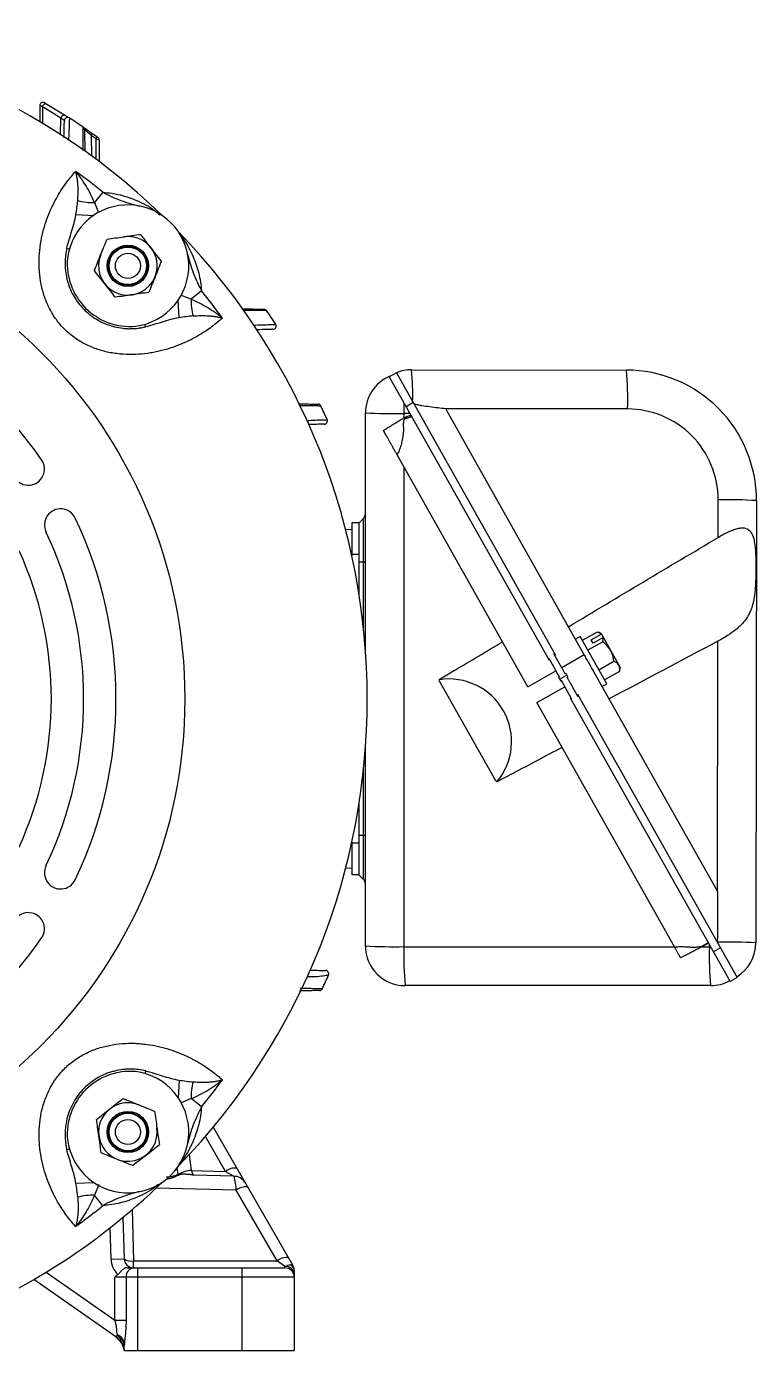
# Paper-space layout '_Left' of a CAD drawing. Header units: inches. Extents: x -6.6 to 10.2, y -6.2 to 9.3.
# Drawn here: x 3.18 to 10.18, y -6.25 to 6.45 of the extents above; entities that cross this region are included whole.
import ezdxf

# ---------------------------------------------------------------- set-up
doc = ezdxf.new("R2010")
doc.units = ezdxf.units.IN
doc.header["$MEASUREMENT"] = 0

psp = doc.layouts.new('_Left')

# ---------------------------------------------------------------- linework, layer by layer
at = {"color": 7, "linetype": 'Continuous', "lineweight": 25}
for p, q in [((3.309, 5.69), (3.309, 5.536)), ((3.849, 5.371), (3.801, 5.405)), ((3.803, 5.431), (3.852, 5.397)), ((3.88, 5.36), (3.88, 5.152)), ((3.914, 4.861), (3.834, 4.761)), ((3.656, 4.645), (3.826, 4.637)), ((3.568, 4.322), (3.593, 4.316)), ((4.645, 3.656), (4.637, 3.826)), ((4.861, 3.914), (4.761, 3.834)), ((4.322, 3.568), (4.316, 3.593)), ((6.729, 3.129), (6.661, 3.09)), ((6.661, 3.09), (8.194, 0.371)), ((6.729, 3.129), (8.256, 0.419)), ((6.875, 3.157), (8.935, 3.154)), ((6.801, 2.841), (6.801, 2.736)), ((6.891, 2.842), (6.823, 2.803)), ((6.432, 0.471), (6.432, 2.743)), ((6.801, 2.736), (6.801, 2.695)), ((6.86, 2.736), (6.801, 2.736)), ((8.531, 0.424), (7.202, 2.783)), ((8.946, 2.781), (7.202, 2.783)), ((7.99, 0.116), (6.736, 2.342)), ((6.801, 2.226), (6.801, -2.377)), ((9.814, 1.549), (9.815, 1.909)), ((10.183, 1.902), (10.177, -2.34)), ((6.302, 1.688), (6.302, 1.372)), ((6.372, 1.688), (6.302, 1.688)), ((6.415, 1.732), (6.372, 1.69)), ((6.372, 0.995), (6.372, 1.69)), ((6.415, 0.669), (6.415, 1.732)), ((6.241, 1.627), (6.302, 1.625)), ((6.372, 1.385), (6.302, 1.385)), ((6.432, 1.31), (6.372, 1.31)), ((8.655, 0.64), (8.512, 0.56)), ((8.491, 0.598), (8.447, 0.573)), ((8.746, 0.145), (8.491, 0.598)), ((8.708, 0.546), (8.565, 0.466)), ((8.598, 0.568), (8.692, 0.621)), ((8.617, 0.535), (8.598, 0.568)), ((8.711, 0.588), (8.617, 0.535)), ((8.692, 0.628), (8.876, 0.301)), ((9.81, -1.844), (9.813, 0.554)), ((8.194, 0.371), (8.193, 0.387)), ((8.293, 0.21), (8.193, 0.387)), ((8.315, 0.298), (8.24, 0.432)), ((8.531, 0.424), (8.315, 0.298)), ((7.288, 0.273), (7.141, 0.184)), ((7.99, 0.116), (8.259, 0.27)), ((9.81, -1.844), (8.624, 0.26)), ((8.815, 0.358), (8.672, 0.277)), ((8.868, 0.263), (8.725, 0.183)), ((7.144, 0.171), (7.141, 0.184)), ((7.684, -0.787), (7.144, 0.171)), ((8.285, 0.208), (8.306, 0.17)), ((8.364, 0.228), (8.296, 0.189)), ((8.41, 0.002), (8.312, 0.177)), ((8.353, 0.247), (8.375, 0.209)), ((8.47, 0.023), (8.399, 0.15)), ((8.702, 0.12), (8.746, 0.145)), ((8.075, -0.034), (8.346, 0.116)), ((8.396, 0.011), (9.931, -2.712)), ((8.41, 0.002), (8.396, 0.011)), ((8.467, 0.045), (9.999, -2.673)), ((9.396, -2.378), (8.075, -0.034)), ((6.432, -2.37), (6.432, -0.471)), ((6.415, -1.732), (6.415, -0.669)), ((7.845, -0.716), (7.693, -0.795)), ((7.684, -0.787), (7.693, -0.795)), ((6.372, -1.69), (6.372, -0.995)), ((6.302, -1.372), (6.302, -1.688)), ((6.372, -1.385), (6.302, -1.385)), ((6.432, -1.31), (6.372, -1.31)), ((6.302, -1.625), (6.241, -1.627)), ((6.372, -1.688), (6.302, -1.688)), ((6.415, -1.732), (6.372, -1.69)), ((6.801, -2.377), (9.395, -2.377)), ((9.663, -2.377), (9.731, -2.377)), ((9.731, -2.377), (9.731, -2.357)), ((9.837, -2.386), (9.769, -2.425)), ((9.742, -2.75), (6.812, -2.75)), ((9.999, -2.673), (9.931, -2.712)), ((4.322, -3.568), (4.316, -3.593)), ((4.645, -3.656), (4.637, -3.826)), ((4.861, -3.914), (4.761, -3.834)), ((4.972, -4.109), (5.733, -5.428)), ((3.568, -4.322), (3.593, -4.316)), ((4.637, -4.564), (4.628, -4.495)), ((4.702, -4.56), (4.677, -4.559)), ((4.762, -4.524), (5.09, -4.532)), ((5.171, -4.578), (4.782, -4.568)), ((5.09, -4.532), (5.171, -4.578)), ((3.656, -4.645), (3.826, -4.637)), ((3.914, -4.861), (3.834, -4.761)), ((5.586, -5.39), (5.194, -4.712)), ((4.107, -4.973), (4.118, -5.369)), ((3.993, -5.373), (4.118, -5.369)), ((4.144, -5.457), (5.66, -5.457)), ((4.208, -5.457), (4.208, -5.39)), ((4.208, -5.39), (5.586, -5.39)), ((4.245, -5.457), (4.245, -6.25)), ((5.25, -6.25), (5.25, -5.457)), ((5.66, -5.444), (5.586, -5.39)), ((5.66, -5.457), (5.66, -5.444)), ((4.039, -6.12), (3.252, -5.57)), ((5.75, -5.547), (4.028, -5.547)), ((4.028, -5.96), (4.028, -5.547)), ((4.137, -5.547), (4.137, -5.96)), ((5.75, -5.521), (5.75, -6.25)), ((4.028, -5.96), (4.137, -5.96)), ((4.054, -6.1), (4.039, -6.12)), ((4.12, -6.25), (4.12, -6.202)), ((4.12, -6.25), (5.75, -6.25))]:
    psp.add_line(p, q, dxfattribs=at)
at = {"color": 8, "linetype": 'Continuous', "lineweight": 25}
for p, q in [((3.335, 5.679), (3.335, 5.521)), ((3.508, 5.412), (3.512, 5.57)), ((3.801, 5.405), (3.806, 5.207)), ((3.849, 5.175), (3.849, 5.371)), ((3.834, 4.761), (3.873, 4.664)), ((4.659, 3.875), (4.761, 3.834)), ((4.761, -3.834), (4.664, -3.873)), ((5.09, -4.532), (4.897, -4.197)), ((4.743, -4.371), (4.762, -4.524)), ((3.875, -4.659), (3.834, -4.761)), ((5.194, -4.712), (4.426, -4.692)), ((4.195, -4.899), (4.208, -5.39)), ((3.993, -5.373), (3.985, -5.071)), ((3.37, -5.499), (4.028, -5.96))]:
    psp.add_line(p, q, dxfattribs=at)
at = {"color": 7, "linetype": 'Continuous', "lineweight": 25, "flags": 128}
for points in [[(3.512, 5.57), (3.424, 5.625), (3.335, 5.679)], [(3.377, 5.705), (3.467, 5.651), (3.556, 5.596)], [(3.803, 5.431), (3.805, 5.429), (3.806, 5.427), (3.806, 5.424), (3.806, 5.421), (3.806, 5.417), (3.805, 5.414), (3.803, 5.409), (3.801, 5.405)], [(3.852, 5.397), (3.853, 5.395), (3.854, 5.393), (3.854, 5.39), (3.854, 5.387), (3.854, 5.383), (3.853, 5.38), (3.851, 5.376), (3.849, 5.371)], [(9.731, -2.377), (9.732, -2.377), (9.734, -2.377), (9.735, -2.377), (9.736, -2.377), (9.738, -2.377), (9.739, -2.377), (9.74, -2.377), (9.742, -2.377)], [(4.635, -4.571), (4.625, -4.568), (4.616, -4.569)]]:
    psp.add_lwpolyline(points, dxfattribs=at)
at = {"color": 7, "linetype": 'Continuous', "lineweight": 25}
for centre, radius in [((0, 0), 4.7), ((4.154, 4.154), 0.198), ((4.154, 4.154), 0.188), ((4.154, 4.154), 0.18), ((4.154, 4.154), 0.12), ((4.154, -4.154), 0.198), ((4.154, -4.154), 0.187), ((4.154, -4.154), 0.18), ((4.154, -4.154), 0.12)]:
    psp.add_circle(centre, radius, dxfattribs=at)
for centre, radius, start, end in [((0, 0), 6.45, 45.9712, 134.0288), ((3.366, 5.676), 0.031, 67.8784, 176.1838), ((3.543, 5.567), 0.0311, 66.4822, 175.6031), ((3.576, 5.546), 0.031, 57.185, 178.5), ((0, 0), 6.63, 55.8328, 57.185), ((3.706, 5.46), 0.031, 1.5, 55.8328), ((3.849, 5.36), 0.031, 0, 54.3191), ((0, 0), 6.241, 51.1589, 54.1724), ((4.154, 4.154), 0.584, 277.2266, 172.7734), ((3.813, 5.301), 0.54, 254.9991, 272.2157), ((0, 0), 6.45, 315.9712, 44.0288), ((4.154, 4.154), 0.281, 158.1074, 98.1074), ((4.176, 4.176), 0.604, 175.1182, 274.8818), ((0, 0), 4.04, 34.5767, 85.4233), ((5.301, 3.813), 0.54, 177.7843, 195.0009), ((0, 0), 6.241, 35.8276, 38.8411), ((5.46, 3.706), 0.031, 34.1672, 88.5), ((0, 0), 6.63, 32.815, 34.1672), ((5.546, 3.576), 0.031, 271.5, 32.815), ((6.812, 2.743), 0.38, 112.397, 180), ((6.874, 2.777), 0.38, 89.9242, 112.382), ((4.556, 2.921), 2.33, 358.2834, 5.8084), ((5.883, 2.877), 3.065, 358.1997, 5.1899), ((8.933, 1.904), 1.25, 359.9242, 89.9242), ((5.978, 2.796), 0.031, 25.065, 88.5), ((0, 0), 6.63, 23.8276, 25.065), ((6.037, 2.666), 0.031, 271.5, 23.8276), ((6.711, 8.058), 5.322, 267.0036, 270.9716), ((8.945, 1.911), 0.87, 359.9242, 89.9242), ((3.199, 2.205), 0.155, 214.5767, 34.5767), ((9.898, -3.4), 5.31, 86.9208, 90.8981), ((3.509, 1.668), 0.155, 25.4233, 205.4233), ((0, 0), 4.04, 334.5767, 25.4233), ((6.372, 1.775), 0.06, 315, 0), ((0, 0), 3.73, 334.5767, 25.4233), ((0, 0), 3.42, 335.4482, 24.5518), ((8.575, 0.347), 0.305, 67.4015, 74.7097), ((8.634, 0.555), 0.0879, 48.4059, 76.1242), ((8.608, 0.364), 0.271, 70.8762, 71.8096), ((8.624, 0.572), 0.0879, 342.6813, 10.3996), ((8.575, 0.347), 0.24, 2.5914, 56.2141), ((8.626, 0.331), 0.271, 70.8762, 71.8096), ((8.798, 0.282), 0.0771, 32.0175, 77.7602), ((8.795, 0.288), 0.0771, 341.0453, 26.788), ((8.575, 0.347), 0.305, 344.0958, 351.404), ((7.234, -0.409), 0.6, 319.8526, 98.9529), ((3.509, -1.668), 0.155, 154.5767, 334.5767), ((6.372, -1.775), 0.06, 0, 45), ((3.199, -2.205), 0.155, 325.4233, 145.4233), ((0, 0), 4.04, 274.5767, 325.4233), ((6.812, -2.37), 0.38, 180, 270), ((6.711, 2.945), 5.322, 267.0036, 270.9716), ((9.862, -2.469), 3.062, 178.2742, 185.2695), ((12.792, -2.469), 3.062, 178.2742, 185.2695), ((9.891, -7.676), 5.344, 86.9288, 90.8995), ((9.797, -2.339), 0.38, 301.1117, 359.9242), ((0, 0), 6.63, 335.2224, 336.4569), ((5.992, -2.766), 0.031, 271.5, 335.2224), ((9.742, -2.37), 0.38, 270, 298.8127), ((4.176, -4.176), 0.604, 85.1182, 184.8818), ((4.154, -4.154), 0.584, 187.2266, 82.7734), ((5.301, -3.813), 0.54, 164.9991, 182.2157), ((0, 0), 6.241, 321.1589, 324.1724), ((4.154, -4.154), 0.281, 68.1074, 8.1074), ((6.444, -3.8), 1.831, 203.2902, 204.8111), ((5.179, -4.639), 0.139, 81.6377, 129.4864), ((0, 0), 6.45, 290.7816, 314.0288), ((18.087, -2.405), 13.098, 189.5514, 190.1446), ((5.174, -4.697), 0.118, 30.532, 91.6156), ((5.282, -4.819), 0.139, 81.6377, 129.4864), ((3.813, -5.301), 0.54, 87.7843, 105.0009), ((0, 0), 6.241, 305.8276, 308.8411), ((4.208, -5.367), 0.215, 181.5, 226.0948), ((4.208, -5.367), 0.09, 181.5, 270), ((4.184, -5.287), 0.106, 230.9989, 282.7995), ((4.221, -5.541), 0.0846, 94.4019, 183.8113), ((5.674, -5.497), 0.139, 81.6377, 129.4864), ((5.666, -5.528), 0.0843, 4.768, 94.0818), ((5.66, -5.547), 0.09, 0, 90), ((5.674, -5.492), 0.0765, 1.2366, 58.7634), ((3.93, -6.276), 0.19, 7.8371, 55), ((4.017, -6.198), 0.105, 9.2287, 69.6551), ((4.025, -6.206), 0.0953, 2.6537, 64.0779)]:
    psp.add_arc(centre, radius, start, end, dxfattribs=at)
at = {"color": 8, "linetype": 'Continuous', "lineweight": 25}
psp.add_arc((4.763, -4.733), 0.209, 90.252, 125.3151, dxfattribs=at)
at = {"color": 7, "linetype": 'Continuous', "lineweight": 25}
for points, knots in [([(3.36, 5.715), (3.359, 5.716), (3.357, 5.717), (3.356, 5.718), (3.356, 5.718), (3.356, 5.718), (3.356, 5.718), (3.356, 5.718), (3.356, 5.718), (3.356, 5.718), (3.355, 5.718), (3.353, 5.72), (3.348, 5.721), (3.341, 5.722), (3.332, 5.722), (3.323, 5.717), (3.315, 5.71), (3.31, 5.7), (3.31, 5.693), (3.31, 5.69)], [0, 0, 0, 0, 0.163559, 0.26748, 0.320062, 0.334103, 0.340532, 0.343224, 0.344827, 0.346473, 0.35036, 0.357995, 0.428186, 0.49707, 0.579377, 0.689614, 0.800583, 0.912731, 1, 1, 1, 1]), ([(3.357, 5.718), (3.357, 5.718), (3.355, 5.718), (3.363, 5.714), (3.374, 5.707), (3.377, 5.705)], [0, 0, 0, 0, 0.005025, 0.644401, 1, 1, 1, 1]), ([(3.556, 5.596), (3.568, 5.588), (3.577, 5.582), (3.586, 5.576), (3.589, 5.575), (3.592, 5.573), (3.593, 5.572), (3.593, 5.572)], [0, 0, 0, 0, 0.5, 0.5, 0.75, 0.75, 1, 1, 1, 1]), ([(3.545, 5.547), (3.545, 5.547), (3.544, 5.547), (3.542, 5.549), (3.539, 5.551), (3.531, 5.557), (3.523, 5.562), (3.512, 5.57)], [0, 0, 0, 0, 0.25, 0.25, 0.5, 0.5, 1, 1, 1, 1]), ([(3.541, 5.385), (3.541, 5.403), (3.543, 5.448), (3.544, 5.499), (3.545, 5.539), (3.545, 5.544), (3.545, 5.547)], [0, 0, 0, 0, 0.171052, 0.449225, 0.720484, 1, 1, 1, 1]), ([(3.723, 5.486), (3.723, 5.486), (3.726, 5.484), (3.734, 5.479), (3.74, 5.475), (3.762, 5.46), (3.781, 5.446), (3.803, 5.431)], [0, 0, 0, 0, 0.25, 0.25, 0.5, 0.5, 1, 1, 1, 1]), ([(3.737, 5.461), (3.737, 5.458), (3.737, 5.452), (3.739, 5.402), (3.74, 5.334), (3.742, 5.273), (3.743, 5.247)], [0, 0, 0, 0, 0.2644506, 0.5259738, 0.7973627, 1, 1, 1, 1]), ([(3.801, 5.405), (3.784, 5.42), (3.769, 5.434), (3.751, 5.449), (3.746, 5.453), (3.739, 5.459), (3.737, 5.461), (3.737, 5.461)], [0, 0, 0, 0, 0.5, 0.5, 0.75, 0.75, 1, 1, 1, 1]), ([(3.88, 5.36), (3.88, 5.36), (3.877, 5.361), (3.866, 5.365), (3.858, 5.368), (3.849, 5.371)], [0, 0, 0, 0, 0.5, 0.5, 1, 1, 1, 1]), ([(3.852, 5.397), (3.856, 5.393), (3.86, 5.391), (3.865, 5.387), (3.867, 5.385), (3.867, 5.385)], [0, 0, 0, 0, 0.5, 0.5, 1, 1, 1, 1]), ([(5.06, 3.653), (5.046, 3.64), (5.03, 3.626), (4.995, 3.598), (4.977, 3.583), (4.918, 3.539), (4.873, 3.509), (4.798, 3.466), (4.771, 3.452), (4.715, 3.424), (4.685, 3.411), (4.592, 3.373), (4.526, 3.351), (4.436, 3.33), (4.417, 3.327), (4.38, 3.32), (4.361, 3.317), (4.304, 3.309), (4.266, 3.305), (4.188, 3.302), (4.148, 3.303), (4.088, 3.307), (4.068, 3.309), (4.027, 3.314), (4.007, 3.317), (3.946, 3.328), (3.906, 3.339), (3.828, 3.364), (3.79, 3.38), (3.734, 3.408), (3.715, 3.418), (3.679, 3.439), (3.662, 3.451), (3.611, 3.487), (3.58, 3.513), (3.535, 3.557), (3.521, 3.572), (3.493, 3.604), (3.48, 3.621), (3.444, 3.671), (3.422, 3.706), (3.394, 3.762), (3.385, 3.781), (3.368, 3.82), (3.361, 3.839), (3.341, 3.898), (3.331, 3.938), (3.315, 4.018), (3.309, 4.059), (3.303, 4.14), (3.302, 4.18), (3.304, 4.239), (3.305, 4.259), (3.309, 4.298), (3.311, 4.317), (3.318, 4.375), (3.325, 4.412), (3.341, 4.484), (3.351, 4.519), (3.372, 4.587), (3.384, 4.619), (3.422, 4.713), (3.45, 4.769), (3.493, 4.846), (3.508, 4.87), (3.538, 4.915), (3.553, 4.937), (3.598, 4.996), (3.627, 5.031), (3.653, 5.06)], [0, 0, 0, 0, 0.03125, 0.03125, 0.0625, 0.0625, 0.125, 0.125, 0.15625, 0.15625, 0.1875, 0.1875, 0.25, 0.25, 0.265625, 0.265625, 0.28125, 0.28125, 0.3125, 0.3125, 0.34375, 0.34375, 0.359375, 0.359375, 0.375, 0.375, 0.40625, 0.40625, 0.4375, 0.4375, 0.453125, 0.453125, 0.46875, 0.46875, 0.5, 0.5, 0.515625, 0.515625, 0.53125, 0.53125, 0.5625, 0.5625, 0.578125, 0.578125, 0.59375, 0.59375, 0.625, 0.625, 0.65625, 0.65625, 0.6875, 0.6875, 0.703125, 0.703125, 0.71875, 0.71875, 0.75, 0.75, 0.78125, 0.78125, 0.8125, 0.8125, 0.875, 0.875, 0.90625, 0.90625, 0.9375, 0.9375, 1, 1, 1, 1]), ([(3.673, 4.779), (3.677, 4.833), (3.678, 4.884), (3.674, 4.943), (3.673, 4.955), (3.67, 4.977), (3.669, 4.988), (3.665, 5.01), (3.663, 5.021), (3.66, 5.036), (3.659, 5.041), (3.656, 5.051), (3.655, 5.056), (3.653, 5.06)], [0, 0, 0, 0, 0.5, 0.5, 0.625, 0.625, 0.75, 0.75, 0.875, 0.875, 0.9375, 0.9375, 1, 1, 1, 1]), ([(3.834, 4.761), (3.81, 4.817), (3.783, 4.87), (3.738, 4.945), (3.722, 4.969), (3.697, 5.005), (3.689, 5.016), (3.676, 5.033), (3.671, 5.039), (3.662, 5.05), (3.658, 5.055), (3.653, 5.06)], [0, 0, 0, 0, 0.5, 0.5, 0.75, 0.75, 0.875, 0.875, 0.9375, 0.9375, 1, 1, 1, 1]), ([(3.914, 4.861), (3.942, 4.845), (3.97, 4.83), (4.028, 4.804), (4.057, 4.792), (4.116, 4.77), (4.146, 4.76), (4.206, 4.742), (4.236, 4.733), (4.267, 4.726)], [0, 0, 0, 0, 0.25, 0.25, 0.5, 0.5, 0.75, 0.75, 1, 1, 1, 1]), ([(3.656, 4.645), (3.66, 4.668), (3.663, 4.691), (3.669, 4.736), (3.671, 4.757), (3.673, 4.779)], [0, 0, 0, 0, 0.5, 0.5, 1, 1, 1, 1]), ([(3.568, 4.322), (3.581, 4.376), (3.598, 4.429), (3.623, 4.509), (3.631, 4.536), (3.645, 4.59), (3.652, 4.617), (3.656, 4.645)], [0, 0, 0, 0, 0.5, 0.5, 0.75, 0.75, 1, 1, 1, 1]), ([(4.115, 4.433), (4.128, 4.435), (4.142, 4.437), (4.169, 4.44), (4.183, 4.442), (4.223, 4.448), (4.249, 4.452), (4.275, 4.456)], [0, 0, 0, 0, 0.25, 0.25, 0.5, 0.5, 1, 1, 1, 1]), ([(4.376, 4.328), (4.359, 4.349), (4.341, 4.371), (4.308, 4.414), (4.292, 4.435), (4.275, 4.456)], [0, 0, 0, 0, 0.5, 0.5, 1, 1, 1, 1]), ([(3.568, 4.322), (3.558, 4.28), (3.552, 4.234), (3.551, 4.171), (3.551, 4.158), (3.553, 4.132), (3.554, 4.119), (3.558, 4.08), (3.563, 4.054), (3.573, 4.013), (3.577, 4), (3.585, 3.973), (3.59, 3.96), (3.605, 3.921), (3.617, 3.895), (3.645, 3.846), (3.661, 3.822), (3.695, 3.776), (3.714, 3.755), (3.744, 3.724), (3.755, 3.715), (3.777, 3.696), (3.788, 3.687), (3.822, 3.661), (3.846, 3.645), (3.895, 3.618), (3.921, 3.605), (3.973, 3.585), (4, 3.576), (4.053, 3.563), (4.079, 3.558), (4.119, 3.554), (4.132, 3.553), (4.158, 3.551), (4.171, 3.551), (4.208, 3.552), (4.233, 3.553), (4.267, 3.558), (4.279, 3.56), (4.301, 3.564), (4.311, 3.566), (4.322, 3.568)], [0, 0, 0, 0, 0.125, 0.125, 0.15625, 0.15625, 0.1875, 0.1875, 0.25, 0.25, 0.28125, 0.28125, 0.3125, 0.3125, 0.375, 0.375, 0.4375, 0.4375, 0.5, 0.5, 0.53125, 0.53125, 0.5625, 0.5625, 0.625, 0.625, 0.6875, 0.6875, 0.75, 0.75, 0.8125, 0.8125, 0.84375, 0.84375, 0.875, 0.875, 0.9375, 0.9375, 0.96875, 0.96875, 1, 1, 1, 1]), ([(3.893, 4.259), (3.898, 4.272), (3.904, 4.285), (3.914, 4.31), (3.919, 4.323), (3.934, 4.36), (3.944, 4.385), (3.954, 4.41)], [0, 0, 0, 0, 0.25, 0.25, 0.5, 0.5, 1, 1, 1, 1]), ([(3.954, 4.41), (3.98, 4.414), (4.007, 4.417), (4.06, 4.425), (4.087, 4.429), (4.115, 4.433)], [0, 0, 0, 0, 0.5, 0.5, 1, 1, 1, 1]), ([(4.476, 4.2), (4.459, 4.221), (4.443, 4.242), (4.409, 4.285), (4.393, 4.306), (4.376, 4.328)], [0, 0, 0, 0, 0.5, 0.5, 1, 1, 1, 1]), ([(3.833, 4.108), (3.843, 4.133), (3.853, 4.158), (3.873, 4.208), (3.883, 4.233), (3.893, 4.259)], [0, 0, 0, 0, 0.5, 0.5, 1, 1, 1, 1]), ([(4.476, 4.2), (4.466, 4.175), (4.456, 4.151), (4.436, 4.1), (4.426, 4.075), (4.415, 4.049)], [0, 0, 0, 0, 0.5, 0.5, 1, 1, 1, 1]), ([(4.726, 4.267), (4.733, 4.236), (4.742, 4.206), (4.76, 4.146), (4.77, 4.116), (4.792, 4.057), (4.804, 4.028), (4.83, 3.97), (4.845, 3.942), (4.861, 3.914)], [0, 0, 0, 0, 0.25, 0.25, 0.5, 0.5, 0.75, 0.75, 1, 1, 1, 1]), ([(3.933, 3.981), (3.916, 4.002), (3.899, 4.024), (3.865, 4.067), (3.849, 4.088), (3.833, 4.108)], [0, 0, 0, 0, 0.5, 0.5, 1, 1, 1, 1]), ([(4.033, 3.853), (4.017, 3.874), (4, 3.895), (3.967, 3.938), (3.95, 3.959), (3.933, 3.981)], [0, 0, 0, 0, 0.5, 0.5, 1, 1, 1, 1]), ([(4.415, 4.049), (4.41, 4.037), (4.405, 4.024), (4.395, 3.998), (4.39, 3.986), (4.375, 3.948), (4.365, 3.923), (4.355, 3.899)], [0, 0, 0, 0, 0.25, 0.25, 0.5, 0.5, 1, 1, 1, 1]), ([(4.194, 3.876), (4.18, 3.874), (4.167, 3.872), (4.139, 3.868), (4.126, 3.866), (4.086, 3.86), (4.059, 3.857), (4.033, 3.853)], [0, 0, 0, 0, 0.25, 0.25, 0.5, 0.5, 1, 1, 1, 1]), ([(4.355, 3.899), (4.328, 3.895), (4.302, 3.891), (4.248, 3.884), (4.221, 3.88), (4.194, 3.876)], [0, 0, 0, 0, 0.5, 0.5, 1, 1, 1, 1]), ([(4.761, 3.834), (4.817, 3.81), (4.87, 3.783), (4.945, 3.738), (4.969, 3.722), (5.005, 3.697), (5.016, 3.689), (5.033, 3.676), (5.039, 3.671), (5.05, 3.662), (5.055, 3.658), (5.06, 3.653)], [0, 0, 0, 0, 0.5, 0.5, 0.75, 0.75, 0.875, 0.875, 0.9375, 0.9375, 1, 1, 1, 1]), ([(5.247, 3.743), (5.257, 3.742), (5.297, 3.741), (5.356, 3.74), (5.415, 3.738), (5.453, 3.737), (5.458, 3.737), (5.461, 3.737)], [0, 0, 0, 0, 0.0700704, 0.299319, 0.5342868, 0.7635802, 1, 1, 1, 1]), ([(4.645, 3.656), (4.617, 3.652), (4.59, 3.645), (4.536, 3.631), (4.509, 3.623), (4.429, 3.598), (4.376, 3.581), (4.322, 3.568)], [0, 0, 0, 0, 0.25, 0.25, 0.5, 0.5, 1, 1, 1, 1]), ([(4.779, 3.673), (4.757, 3.671), (4.736, 3.669), (4.691, 3.663), (4.668, 3.66), (4.645, 3.656)], [0, 0, 0, 0, 0.5, 0.5, 1, 1, 1, 1]), ([(4.779, 3.673), (4.833, 3.677), (4.884, 3.678), (4.943, 3.674), (4.955, 3.673), (4.977, 3.67), (4.988, 3.669), (5.01, 3.665), (5.021, 3.663), (5.036, 3.66), (5.041, 3.659), (5.051, 3.656), (5.056, 3.655), (5.06, 3.653)], [0, 0, 0, 0, 0.5, 0.5, 0.625, 0.625, 0.75, 0.75, 0.875, 0.875, 0.9375, 0.9375, 1, 1, 1, 1]), ([(5.547, 3.545), (5.544, 3.545), (5.539, 3.545), (5.494, 3.544), (5.442, 3.542), (5.397, 3.541), (5.385, 3.541)], [0, 0, 0, 0, 0.283612, 0.581923, 0.890743, 1, 1, 1, 1]), ([(5.787, 2.832), (5.814, 2.831), (5.871, 2.829), (5.93, 2.828), (5.971, 2.827), (5.976, 2.827), (5.978, 2.827)], [0, 0, 0, 0, 0.234047, 0.491258, 0.741878, 1, 1, 1, 1]), ([(7.202, 2.783), (7.151, 2.788), (7.1, 2.794), (7.023, 2.804), (6.998, 2.808), (6.96, 2.814), (6.947, 2.817), (6.922, 2.822), (6.91, 2.825), (6.898, 2.83)], [0, 0, 0, 0, 0.5, 0.5, 0.75, 0.75, 0.875, 0.875, 1, 1, 1, 1]), ([(6.604, 2.576), (6.607, 2.578), (6.614, 2.582), (6.625, 2.588), (6.636, 2.595), (6.647, 2.602), (6.659, 2.609), (6.672, 2.617), (6.685, 2.624), (6.699, 2.633), (6.715, 2.643), (6.733, 2.654), (6.754, 2.666), (6.777, 2.68), (6.793, 2.69), (6.801, 2.695)], [0, 0, 0, 0, 0.055888, 0.11346, 0.172721, 0.233674, 0.296322, 0.360668, 0.426714, 0.494463, 0.574385, 0.664898, 0.766004, 0.877705, 1, 1, 1, 1]), ([(6.878, 2.706), (6.877, 2.706), (6.873, 2.705), (6.865, 2.703), (6.855, 2.7), (6.846, 2.697), (6.836, 2.694), (6.827, 2.692), (6.82, 2.69), (6.815, 2.689), (6.811, 2.687), (6.806, 2.683), (6.801, 2.675), (6.798, 2.663), (6.796, 2.646), (6.795, 2.631), (6.795, 2.616), (6.796, 2.606), (6.796, 2.596), (6.796, 2.587), (6.796, 2.578), (6.796, 2.569), (6.796, 2.56), (6.794, 2.543), (6.791, 2.519), (6.786, 2.488), (6.78, 2.46), (6.774, 2.434), (6.766, 2.409), (6.757, 2.386), (6.747, 2.363), (6.74, 2.349), (6.736, 2.342)], [0, 0, 0, 0, 0.005299, 0.029606, 0.053404, 0.077152, 0.099377, 0.125305, 0.139816, 0.149387, 0.161716, 0.172622, 0.194178, 0.223593, 0.262245, 0.31073, 0.334357, 0.363185, 0.383394, 0.403603, 0.427567, 0.448895, 0.467135, 0.48883, 0.566754, 0.639278, 0.706503, 0.768557, 0.827981, 0.886238, 0.943513, 1, 1, 1, 1]), ([(6.801, 2.695), (6.802, 2.696), (6.805, 2.697), (6.809, 2.699), (6.814, 2.702), (6.82, 2.704), (6.828, 2.707), (6.841, 2.712), (6.853, 2.716), (6.863, 2.72), (6.867, 2.721), (6.869, 2.722)], [0, 0, 0, 0, 0.06425, 0.131982, 0.203318, 0.27836, 0.385928, 0.555494, 0.832663, 0.916636, 1, 1, 1, 1]), ([(6.037, 2.635), (6.036, 2.635), (6.032, 2.635), (5.994, 2.634), (5.945, 2.633), (5.901, 2.631), (5.887, 2.631)], [0, 0, 0, 0, 0.248683, 0.551043, 0.86303, 1, 1, 1, 1]), ([(6.736, 2.342), (6.734, 2.346), (6.729, 2.354), (6.722, 2.367), (6.714, 2.38), (6.707, 2.393), (6.699, 2.407), (6.692, 2.42), (6.684, 2.434), (6.676, 2.448), (6.665, 2.467), (6.652, 2.491), (6.637, 2.517), (6.625, 2.539), (6.614, 2.558), (6.607, 2.57), (6.604, 2.576)], [0, 0, 0, 0, 0.0509961, 0.1030435, 0.1561803, 0.2104424, 0.2658634, 0.3224749, 0.3803064, 0.4393857, 0.4997389, 0.6231557, 0.7498642, 0.8360994, 0.919465, 1, 1, 1, 1]), ([(9.814, 1.549), (9.845, 1.568), (9.876, 1.585), (9.923, 1.607), (9.939, 1.614), (9.97, 1.626), (9.985, 1.631), (10.008, 1.636), (10.015, 1.638), (10.03, 1.64), (10.037, 1.641), (10.058, 1.641), (10.071, 1.639), (10.089, 1.633), (10.095, 1.631), (10.105, 1.625), (10.11, 1.621), (10.124, 1.608), (10.131, 1.597), (10.144, 1.573), (10.149, 1.559), (10.158, 1.531), (10.161, 1.515), (10.169, 1.467), (10.172, 1.433), (10.175, 1.381), (10.175, 1.363), (10.176, 1.328), (10.177, 1.31), (10.177, 1.275), (10.177, 1.257), (10.177, 1.221), (10.177, 1.203), (10.176, 1.15), (10.174, 1.115), (10.171, 1.064), (10.17, 1.047), (10.166, 1.013), (10.164, 0.997), (10.157, 0.948), (10.15, 0.918), (10.137, 0.874), (10.132, 0.86), (10.12, 0.832), (10.114, 0.818), (10.092, 0.779), (10.075, 0.755), (10.045, 0.72), (10.035, 0.709), (10.012, 0.687), (9.999, 0.676), (9.961, 0.645), (9.934, 0.626), (9.89, 0.598), (9.875, 0.589), (9.844, 0.571), (9.829, 0.562), (9.813, 0.554)], [0, 0, 0, 0, 0.0625, 0.0625, 0.09375, 0.09375, 0.125, 0.125, 0.140625, 0.140625, 0.15625, 0.15625, 0.1875, 0.1875, 0.203125, 0.203125, 0.21875, 0.21875, 0.25, 0.25, 0.28125, 0.28125, 0.3125, 0.3125, 0.375, 0.375, 0.40625, 0.40625, 0.4375, 0.4375, 0.46875, 0.46875, 0.5, 0.5, 0.5625, 0.5625, 0.59375, 0.59375, 0.625, 0.625, 0.6875, 0.6875, 0.71875, 0.71875, 0.75, 0.75, 0.8125, 0.8125, 0.84375, 0.84375, 0.875, 0.875, 0.9375, 0.9375, 0.96875, 0.96875, 1, 1, 1, 1]), ([(8.348, 0.24), (8.346, 0.244), (8.341, 0.252), (8.335, 0.263), (8.328, 0.275), (8.322, 0.286), (8.317, 0.294), (8.315, 0.298)], [0, 0, 0, 0, 0.199866, 0.399707, 0.599615, 0.799682, 1, 1, 1, 1]), ([(8.399, 0.15), (8.397, 0.153), (8.392, 0.161), (8.386, 0.173), (8.379, 0.184), (8.373, 0.196), (8.368, 0.204), (8.366, 0.208)], [0, 0, 0, 0, 0.200254, 0.400288, 0.600194, 0.800067, 1, 1, 1, 1]), ([(9.396, -2.378), (9.403, -2.377), (9.417, -2.377), (9.436, -2.376), (9.451, -2.376), (9.462, -2.375), (9.472, -2.376), (9.488, -2.376), (9.507, -2.377), (9.537, -2.379), (9.567, -2.381), (9.596, -2.38), (9.618, -2.379), (9.638, -2.376), (9.657, -2.371), (9.675, -2.363), (9.691, -2.354), (9.707, -2.345), (9.716, -2.34), (9.72, -2.337)], [0, 0, 0, 0, 0.063694, 0.130341, 0.172142, 0.195762, 0.227, 0.262943, 0.341316, 0.400401, 0.536227, 0.605461, 0.666112, 0.730019, 0.788192, 0.839609, 0.90591, 0.959412, 1, 1, 1, 1]), ([(9.456, -2.484), (9.453, -2.48), (9.449, -2.473), (9.443, -2.461), (9.436, -2.45), (9.43, -2.438), (9.423, -2.426), (9.416, -2.414), (9.409, -2.402), (9.402, -2.39), (9.398, -2.382), (9.396, -2.378)], [0, 0, 0, 0, 0.110977, 0.221754, 0.332431, 0.443109, 0.553887, 0.664867, 0.776146, 0.887825, 1, 1, 1, 1]), ([(9.663, -2.377), (9.656, -2.38), (9.641, -2.388), (9.619, -2.4), (9.598, -2.41), (9.578, -2.421), (9.559, -2.43), (9.542, -2.44), (9.525, -2.448), (9.509, -2.457), (9.494, -2.464), (9.48, -2.471), (9.468, -2.478), (9.459, -2.482), (9.456, -2.484)], [0, 0, 0, 0, 0.1095396, 0.214314, 0.3143235, 0.4095679, 0.5000475, 0.5857624, 0.6667125, 0.7428982, 0.8143196, 0.8809768, 0.9428701, 1, 1, 1, 1]), ([(9.722, -2.342), (9.719, -2.344), (9.71, -2.35), (9.695, -2.358), (9.679, -2.368), (9.668, -2.374), (9.663, -2.377)], [0, 0, 0, 0, 0.188734, 0.442327, 0.753305, 1, 1, 1, 1]), ([(5.902, -2.601), (5.923, -2.602), (5.958, -2.603), (5.999, -2.604), (6.027, -2.604), (6.046, -2.605), (6.049, -2.605), (6.051, -2.605)], [0, 0, 0, 0, 0.279709, 0.462953, 0.636241, 0.816655, 1, 1, 1, 1]), ([(6.078, -2.648), (6.08, -2.644), (6.081, -2.64), (6.08, -2.629), (6.079, -2.624), (6.073, -2.615), (6.069, -2.611), (6.06, -2.606), (6.055, -2.605), (6.051, -2.605)], [0, 0, 0, 0, 0.25, 0.25, 0.5, 0.5, 0.75, 0.75, 1, 1, 1, 1]), ([(5.806, -2.774), (5.82, -2.774), (5.834, -2.774), (5.862, -2.775), (5.875, -2.775), (5.9, -2.776), (5.913, -2.776), (5.93, -2.777), (5.936, -2.777), (5.946, -2.777), (5.952, -2.777), (5.966, -2.777), (5.975, -2.778), (5.991, -2.778), (5.998, -2.778), (6.008, -2.778), (6.013, -2.778), (6.018, -2.779), (6.02, -2.779), (6.02, -2.779)], [0, 0, 0, 0, 0.125, 0.125, 0.25, 0.25, 0.375, 0.375, 0.4375, 0.4375, 0.5, 0.5, 0.625, 0.625, 0.75, 0.75, 0.875, 0.875, 1, 1, 1, 1]), ([(5.992, -2.797), (5.992, -2.797), (5.991, -2.797), (5.986, -2.797), (5.982, -2.797), (5.972, -2.797), (5.965, -2.797), (5.951, -2.798), (5.943, -2.798), (5.925, -2.798), (5.915, -2.799), (5.893, -2.799), (5.882, -2.799), (5.859, -2.8), (5.847, -2.8), (5.822, -2.801), (5.809, -2.801), (5.796, -2.802)], [0, 0, 0, 0, 0.125, 0.125, 0.25, 0.25, 0.375, 0.375, 0.5, 0.5, 0.625, 0.625, 0.75, 0.75, 0.875, 0.875, 1, 1, 1, 1]), ([(3.653, -5.06), (3.64, -5.046), (3.626, -5.03), (3.598, -4.995), (3.583, -4.977), (3.539, -4.918), (3.509, -4.873), (3.466, -4.798), (3.452, -4.771), (3.424, -4.715), (3.411, -4.685), (3.373, -4.592), (3.351, -4.526), (3.33, -4.436), (3.327, -4.417), (3.32, -4.38), (3.317, -4.361), (3.309, -4.304), (3.305, -4.266), (3.302, -4.188), (3.303, -4.148), (3.307, -4.088), (3.309, -4.068), (3.314, -4.027), (3.317, -4.007), (3.328, -3.946), (3.339, -3.906), (3.364, -3.828), (3.38, -3.79), (3.408, -3.734), (3.418, -3.715), (3.439, -3.679), (3.451, -3.662), (3.487, -3.611), (3.513, -3.58), (3.557, -3.535), (3.572, -3.521), (3.604, -3.493), (3.621, -3.48), (3.671, -3.444), (3.706, -3.422), (3.762, -3.394), (3.781, -3.385), (3.82, -3.368), (3.839, -3.361), (3.898, -3.341), (3.938, -3.331), (4.018, -3.315), (4.059, -3.309), (4.14, -3.303), (4.18, -3.302), (4.239, -3.304), (4.259, -3.305), (4.298, -3.309), (4.317, -3.311), (4.375, -3.318), (4.412, -3.325), (4.484, -3.341), (4.519, -3.351), (4.587, -3.372), (4.619, -3.384), (4.713, -3.422), (4.769, -3.45), (4.846, -3.493), (4.87, -3.508), (4.915, -3.538), (4.937, -3.553), (4.996, -3.598), (5.031, -3.627), (5.06, -3.653)], [0, 0, 0, 0, 0.03125, 0.03125, 0.0625, 0.0625, 0.125, 0.125, 0.15625, 0.15625, 0.1875, 0.1875, 0.25, 0.25, 0.265625, 0.265625, 0.28125, 0.28125, 0.3125, 0.3125, 0.34375, 0.34375, 0.359375, 0.359375, 0.375, 0.375, 0.40625, 0.40625, 0.4375, 0.4375, 0.453125, 0.453125, 0.46875, 0.46875, 0.5, 0.5, 0.515625, 0.515625, 0.53125, 0.53125, 0.5625, 0.5625, 0.578125, 0.578125, 0.59375, 0.59375, 0.625, 0.625, 0.65625, 0.65625, 0.6875, 0.6875, 0.703125, 0.703125, 0.71875, 0.71875, 0.75, 0.75, 0.78125, 0.78125, 0.8125, 0.8125, 0.875, 0.875, 0.90625, 0.90625, 0.9375, 0.9375, 1, 1, 1, 1]), ([(4.322, -3.568), (4.28, -3.558), (4.234, -3.552), (4.171, -3.551), (4.158, -3.551), (4.132, -3.553), (4.119, -3.554), (4.08, -3.558), (4.054, -3.563), (4.013, -3.573), (4, -3.577), (3.973, -3.585), (3.96, -3.59), (3.921, -3.605), (3.895, -3.617), (3.846, -3.645), (3.822, -3.661), (3.776, -3.695), (3.755, -3.714), (3.724, -3.744), (3.715, -3.755), (3.696, -3.777), (3.687, -3.788), (3.661, -3.822), (3.645, -3.846), (3.618, -3.895), (3.605, -3.921), (3.585, -3.973), (3.576, -4), (3.563, -4.053), (3.558, -4.079), (3.554, -4.119), (3.553, -4.132), (3.551, -4.158), (3.551, -4.171), (3.552, -4.208), (3.553, -4.233), (3.558, -4.267), (3.56, -4.279), (3.564, -4.301), (3.566, -4.311), (3.568, -4.322)], [0, 0, 0, 0, 0.125, 0.125, 0.15625, 0.15625, 0.1875, 0.1875, 0.25, 0.25, 0.28125, 0.28125, 0.3125, 0.3125, 0.375, 0.375, 0.4375, 0.4375, 0.5, 0.5, 0.53125, 0.53125, 0.5625, 0.5625, 0.625, 0.625, 0.6875, 0.6875, 0.75, 0.75, 0.8125, 0.8125, 0.84375, 0.84375, 0.875, 0.875, 0.9375, 0.9375, 0.96875, 0.96875, 1, 1, 1, 1]), ([(4.322, -3.568), (4.376, -3.581), (4.429, -3.598), (4.509, -3.623), (4.536, -3.631), (4.59, -3.645), (4.617, -3.652), (4.645, -3.656)], [0, 0, 0, 0, 0.5, 0.5, 0.75, 0.75, 1, 1, 1, 1]), ([(4.645, -3.656), (4.668, -3.66), (4.691, -3.663), (4.736, -3.669), (4.757, -3.671), (4.779, -3.673)], [0, 0, 0, 0, 0.5, 0.5, 1, 1, 1, 1]), ([(4.761, -3.834), (4.817, -3.81), (4.87, -3.783), (4.945, -3.738), (4.969, -3.722), (5.005, -3.697), (5.016, -3.689), (5.033, -3.676), (5.039, -3.671), (5.05, -3.662), (5.055, -3.658), (5.06, -3.653)], [0, 0, 0, 0, 0.5, 0.5, 0.75, 0.75, 0.875, 0.875, 0.9375, 0.9375, 1, 1, 1, 1]), ([(4.779, -3.673), (4.833, -3.677), (4.884, -3.678), (4.943, -3.674), (4.955, -3.673), (4.977, -3.67), (4.988, -3.669), (5.01, -3.665), (5.021, -3.663), (5.036, -3.66), (5.041, -3.659), (5.051, -3.656), (5.056, -3.655), (5.06, -3.653)], [0, 0, 0, 0, 0.5, 0.5, 0.625, 0.625, 0.75, 0.75, 0.875, 0.875, 0.9375, 0.9375, 1, 1, 1, 1]), ([(3.853, -4.033), (3.874, -4.017), (3.895, -4), (3.938, -3.967), (3.959, -3.95), (3.981, -3.933)], [0, 0, 0, 0, 0.5, 0.5, 1, 1, 1, 1]), ([(3.981, -3.933), (4.002, -3.916), (4.024, -3.899), (4.067, -3.865), (4.088, -3.849), (4.108, -3.833)], [0, 0, 0, 0, 0.5, 0.5, 1, 1, 1, 1]), ([(4.108, -3.833), (4.133, -3.843), (4.158, -3.853), (4.208, -3.873), (4.233, -3.883), (4.259, -3.893)], [0, 0, 0, 0, 0.5, 0.5, 1, 1, 1, 1]), ([(4.259, -3.893), (4.272, -3.898), (4.285, -3.904), (4.31, -3.914), (4.323, -3.919), (4.36, -3.934), (4.385, -3.944), (4.41, -3.954)], [0, 0, 0, 0, 0.25, 0.25, 0.5, 0.5, 1, 1, 1, 1]), ([(4.861, -3.914), (4.845, -3.942), (4.83, -3.97), (4.804, -4.028), (4.792, -4.057), (4.77, -4.116), (4.76, -4.146), (4.742, -4.206), (4.733, -4.236), (4.726, -4.267)], [0, 0, 0, 0, 0.25, 0.25, 0.5, 0.5, 0.75, 0.75, 1, 1, 1, 1]), ([(3.876, -4.194), (3.874, -4.18), (3.872, -4.167), (3.868, -4.139), (3.866, -4.126), (3.86, -4.086), (3.857, -4.059), (3.853, -4.033)], [0, 0, 0, 0, 0.25, 0.25, 0.5, 0.5, 1, 1, 1, 1]), ([(4.41, -3.954), (4.414, -3.98), (4.417, -4.007), (4.425, -4.06), (4.429, -4.087), (4.433, -4.115)], [0, 0, 0, 0, 0.5, 0.5, 1, 1, 1, 1]), ([(4.433, -4.115), (4.435, -4.128), (4.437, -4.142), (4.44, -4.169), (4.442, -4.183), (4.448, -4.223), (4.452, -4.249), (4.456, -4.275)], [0, 0, 0, 0, 0.25, 0.25, 0.5, 0.5, 1, 1, 1, 1]), ([(3.899, -4.355), (3.895, -4.328), (3.891, -4.302), (3.884, -4.248), (3.88, -4.221), (3.876, -4.194)], [0, 0, 0, 0, 0.5, 0.5, 1, 1, 1, 1]), ([(4.328, -4.376), (4.349, -4.359), (4.371, -4.341), (4.414, -4.308), (4.435, -4.292), (4.456, -4.275)], [0, 0, 0, 0, 0.5, 0.5, 1, 1, 1, 1]), ([(3.656, -4.645), (3.652, -4.617), (3.645, -4.59), (3.631, -4.536), (3.623, -4.509), (3.598, -4.429), (3.581, -4.376), (3.568, -4.322)], [0, 0, 0, 0, 0.25, 0.25, 0.5, 0.5, 1, 1, 1, 1]), ([(4.049, -4.415), (4.037, -4.41), (4.024, -4.405), (3.998, -4.395), (3.986, -4.39), (3.948, -4.375), (3.923, -4.365), (3.899, -4.355)], [0, 0, 0, 0, 0.25, 0.25, 0.5, 0.5, 1, 1, 1, 1]), ([(4.2, -4.476), (4.175, -4.466), (4.151, -4.456), (4.1, -4.436), (4.075, -4.426), (4.049, -4.415)], [0, 0, 0, 0, 0.5, 0.5, 1, 1, 1, 1]), ([(4.2, -4.476), (4.221, -4.459), (4.242, -4.443), (4.285, -4.409), (4.306, -4.393), (4.328, -4.376)], [0, 0, 0, 0, 0.5, 0.5, 1, 1, 1, 1]), ([(4.635, -4.571), (4.628, -4.574), (4.621, -4.577), (4.605, -4.585), (4.597, -4.588), (4.579, -4.596), (4.569, -4.599), (4.548, -4.604), (4.537, -4.606), (4.525, -4.605)], [0, 0, 0, 0, 0.25, 0.25, 0.5, 0.5, 0.75, 0.75, 1, 1, 1, 1]), ([(4.616, -4.569), (4.614, -4.57), (4.599, -4.574), (4.575, -4.582), (4.545, -4.589), (4.53, -4.588), (4.526, -4.588)], [0, 0, 0, 0, 0.074099, 0.563948, 0.868405, 1, 1, 1, 1]), ([(4.677, -4.559), (4.676, -4.559), (4.665, -4.558), (4.645, -4.561), (4.626, -4.567), (4.616, -4.569)], [0, 0, 0, 0, 0.0417691, 0.5131777, 1, 1, 1, 1]), ([(4.782, -4.568), (4.782, -4.568), (4.771, -4.566), (4.75, -4.563), (4.723, -4.56), (4.708, -4.56), (4.702, -4.56)], [0, 0, 0, 0, 0.004702, 0.384811, 0.763485, 1, 1, 1, 1]), ([(3.673, -4.779), (3.671, -4.757), (3.669, -4.736), (3.663, -4.691), (3.66, -4.668), (3.656, -4.645)], [0, 0, 0, 0, 0.5, 0.5, 1, 1, 1, 1]), ([(3.834, -4.761), (3.81, -4.817), (3.783, -4.87), (3.738, -4.945), (3.722, -4.969), (3.697, -5.005), (3.689, -5.016), (3.676, -5.033), (3.671, -5.039), (3.662, -5.05), (3.658, -5.055), (3.653, -5.06)], [0, 0, 0, 0, 0.5, 0.5, 0.75, 0.75, 0.875, 0.875, 0.9375, 0.9375, 1, 1, 1, 1]), ([(3.673, -4.779), (3.677, -4.833), (3.678, -4.884), (3.674, -4.943), (3.673, -4.955), (3.67, -4.977), (3.669, -4.988), (3.665, -5.01), (3.663, -5.021), (3.66, -5.036), (3.659, -5.041), (3.656, -5.051), (3.655, -5.056), (3.653, -5.06)], [0, 0, 0, 0, 0.5, 0.5, 0.625, 0.625, 0.75, 0.75, 0.875, 0.875, 0.9375, 0.9375, 1, 1, 1, 1]), ([(4.267, -4.726), (4.236, -4.733), (4.206, -4.742), (4.146, -4.76), (4.116, -4.77), (4.057, -4.792), (4.028, -4.804), (3.97, -4.83), (3.942, -4.845), (3.914, -4.861)], [0, 0, 0, 0, 0.25, 0.25, 0.5, 0.5, 0.75, 0.75, 1, 1, 1, 1]), ([(4.144, -5.457), (4.136, -5.457), (4.129, -5.459), (4.118, -5.464), (4.114, -5.466), (4.107, -5.471), (4.104, -5.474), (4.097, -5.48), (4.094, -5.484), (4.087, -5.491), (4.084, -5.495), (4.077, -5.503), (4.073, -5.507), (4.066, -5.515), (4.063, -5.519), (4.059, -5.522)], [0, 0, 0, 0, 0.25, 0.25, 0.375, 0.375, 0.5, 0.5, 0.625, 0.625, 0.75, 0.75, 0.875, 0.875, 1, 1, 1, 1]), ([(5.66, -5.444), (5.67, -5.439), (5.68, -5.435), (5.698, -5.429), (5.706, -5.427), (5.713, -5.427)], [0, 0, 0, 0, 0.5, 0.5, 1, 1, 1, 1]), ([(5.75, -5.49), (5.75, -5.479), (5.749, -5.469), (5.744, -5.453), (5.743, -5.448), (5.738, -5.438), (5.736, -5.433), (5.733, -5.428)], [0, 0, 0, 0, 0.5, 0.5, 0.75, 0.75, 1, 1, 1, 1]), ([(5.75, -5.49), (5.75, -5.495), (5.75, -5.5), (5.75, -5.511), (5.75, -5.516), (5.75, -5.521)], [0, 0, 0, 0, 0.5, 0.5, 1, 1, 1, 1]), ([(4.054, -6.1), (4.052, -6.09), (4.051, -6.08), (4.049, -6.064), (4.049, -6.058), (4.048, -6.046), (4.047, -6.04), (4.045, -6.022), (4.043, -6.01), (4.037, -5.985), (4.033, -5.973), (4.028, -5.96)], [0, 0, 0, 0, 0.25, 0.25, 0.375, 0.375, 0.5, 0.5, 0.75, 0.75, 1, 1, 1, 1]), ([(4.137, -5.96), (4.137, -5.98), (4.136, -5.999), (4.135, -6.037), (4.133, -6.056), (4.13, -6.093), (4.128, -6.112), (4.124, -6.147), (4.122, -6.165), (4.121, -6.181)], [0, 0, 0, 0, 0.25, 0.25, 0.5, 0.5, 0.75, 0.75, 1, 1, 1, 1]), ([(4.066, -6.121), (4.073, -6.13), (4.079, -6.14), (4.09, -6.16), (4.096, -6.171), (4.105, -6.192), (4.109, -6.203), (4.115, -6.226), (4.117, -6.238), (4.119, -6.25)], [0, 0, 0, 0, 0.25, 0.25, 0.5, 0.5, 0.75, 0.75, 1, 1, 1, 1])]:
    psp.add_open_spline(points, degree=3, knots=knots, dxfattribs=at)
at = {"color": 8, "linetype": 'Continuous', "lineweight": 25}
for points, knots in [([(3.335, 5.679), (3.33, 5.681), (3.318, 5.687), (3.308, 5.692), (3.311, 5.691), (3.311, 5.69)], [0, 0, 0, 0, 0.304884, 0.857212, 1, 1, 1, 1]), ([(3.593, 5.572), (3.593, 5.569), (3.593, 5.564), (3.591, 5.524), (3.589, 5.462), (3.587, 5.403), (3.585, 5.364), (3.585, 5.358)], [0, 0, 0, 0, 0.238965, 0.477977, 0.715959, 0.954043, 1, 1, 1, 1]), ([(3.726, 5.26), (3.726, 5.289), (3.725, 5.353), (3.724, 5.425), (3.724, 5.464), (3.724, 5.482), (3.723, 5.484), (3.723, 5.486)], [0, 0, 0, 0, 0.21771, 0.474345, 0.74012, 0.833285, 1, 1, 1, 1]), ([(3.914, 4.861), (3.971, 4.854), (4.085, 4.84), (4.251, 4.779), (4.38, 4.714), (4.445, 4.657), (4.462, 4.643)], [0, 0, 0, 0, 0.277309, 0.558521, 0.885361, 1, 1, 1, 1]), ([(4.659, 4.443), (4.667, 4.433), (4.718, 4.373), (4.778, 4.253), (4.84, 4.086), (4.854, 3.972), (4.861, 3.914)], [0, 0, 0, 0, 0.0701261, 0.4165584, 0.7063637, 1, 1, 1, 1]), ([(5.486, 3.723), (5.483, 3.724), (5.478, 3.724), (5.44, 3.724), (5.379, 3.725), (5.316, 3.726), (5.272, 3.726), (5.259, 3.726)], [0, 0, 0, 0, 0.224619, 0.456225, 0.680274, 0.91011, 1, 1, 1, 1]), ([(5.358, 3.585), (5.387, 3.586), (5.45, 3.588), (5.518, 3.591), (5.554, 3.592), (5.569, 3.593), (5.571, 3.593), (5.572, 3.593)], [0, 0, 0, 0, 0.226185, 0.485369, 0.753303, 0.848839, 1, 1, 1, 1]), ([(6.006, 2.809), (6.003, 2.809), (5.998, 2.809), (5.957, 2.81), (5.893, 2.811), (5.835, 2.811), (5.799, 2.812), (5.797, 2.812)], [0, 0, 0, 0, 0.242507, 0.492274, 0.734427, 0.983097, 1, 1, 1, 1]), ([(5.867, 2.671), (5.897, 2.672), (5.958, 2.675), (6.021, 2.677), (6.052, 2.678), (6.063, 2.678), (6.064, 2.678), (6.065, 2.678)], [0, 0, 0, 0, 0.247221, 0.515094, 0.782915, 0.88131, 1, 1, 1, 1]), ([(6.078, -2.648), (6.077, -2.649), (6.074, -2.649), (6.05, -2.655), (5.996, -2.663), (5.928, -2.669), (5.882, -2.666), (5.871, -2.665)], [0, 0, 0, 0, 0.149662, 0.297692, 0.593781, 0.895928, 1, 1, 1, 1]), ([(4.861, -3.914), (4.854, -3.971), (4.84, -4.085), (4.779, -4.251), (4.714, -4.38), (4.657, -4.445), (4.643, -4.462)], [0, 0, 0, 0, 0.277309, 0.558521, 0.885361, 1, 1, 1, 1]), ([(4.677, -4.559), (4.676, -4.559), (4.665, -4.559), (4.649, -4.565), (4.635, -4.571)], [0, 0, 0, 0, 0.077533, 1, 1, 1, 1]), ([(4.443, -4.659), (4.433, -4.667), (4.373, -4.718), (4.253, -4.778), (4.086, -4.84), (3.972, -4.854), (3.914, -4.861)], [0, 0, 0, 0, 0.070126, 0.416558, 0.706364, 1, 1, 1, 1])]:
    psp.add_open_spline(points, degree=3, knots=knots, dxfattribs=at)
at = {"color": 7, "linetype": 'Continuous', "lineweight": 25}
for points in [[(8.38, 0.692), (8.858, 0.979), (9.336, 1.264), (9.814, 1.549)], [(7.288, 0.273), (7.441, 0.365), (7.594, 0.456), (7.747, 0.547)], [(9.813, 0.554), (9.465, 0.369), (9.117, 0.185), (8.77, 0.001)], [(8.256, 0.419), (8.251, 0.423), (8.245, 0.427), (8.24, 0.432)], [(8.624, 0.26), (8.617, 0.272), (8.602, 0.298), (8.577, 0.342), (8.553, 0.386), (8.538, 0.412), (8.531, 0.424)], [(8.285, 0.208), (8.288, 0.209), (8.291, 0.209), (8.293, 0.21)], [(8.312, 0.177), (8.31, 0.175), (8.308, 0.173), (8.306, 0.17)], [(8.348, 0.24), (8.35, 0.242), (8.351, 0.245), (8.353, 0.247)], [(8.375, 0.209), (8.372, 0.208), (8.369, 0.208), (8.366, 0.208)], [(8.47, 0.023), (8.469, 0.03), (8.468, 0.038), (8.467, 0.045)], [(8.318, -0.465), (8.16, -0.549), (8.003, -0.632), (7.845, -0.716)], [(9.81, -1.844), (9.809, -2.007), (9.808, -2.17), (9.807, -2.333)], [(5.713, -5.427), (5.725, -5.426), (5.732, -5.426), (5.733, -5.428)], [(4.059, -5.522), (4.048, -5.53), (4.038, -5.539), (4.028, -5.547)], [(4.066, -6.121), (4.062, -6.114), (4.057, -6.107), (4.054, -6.1)], [(4.121, -6.181), (4.12, -6.188), (4.12, -6.195), (4.12, -6.202)]]:
    psp.add_open_spline(points, degree=3, dxfattribs=at)

doc.saveas('drawing.dxf')
